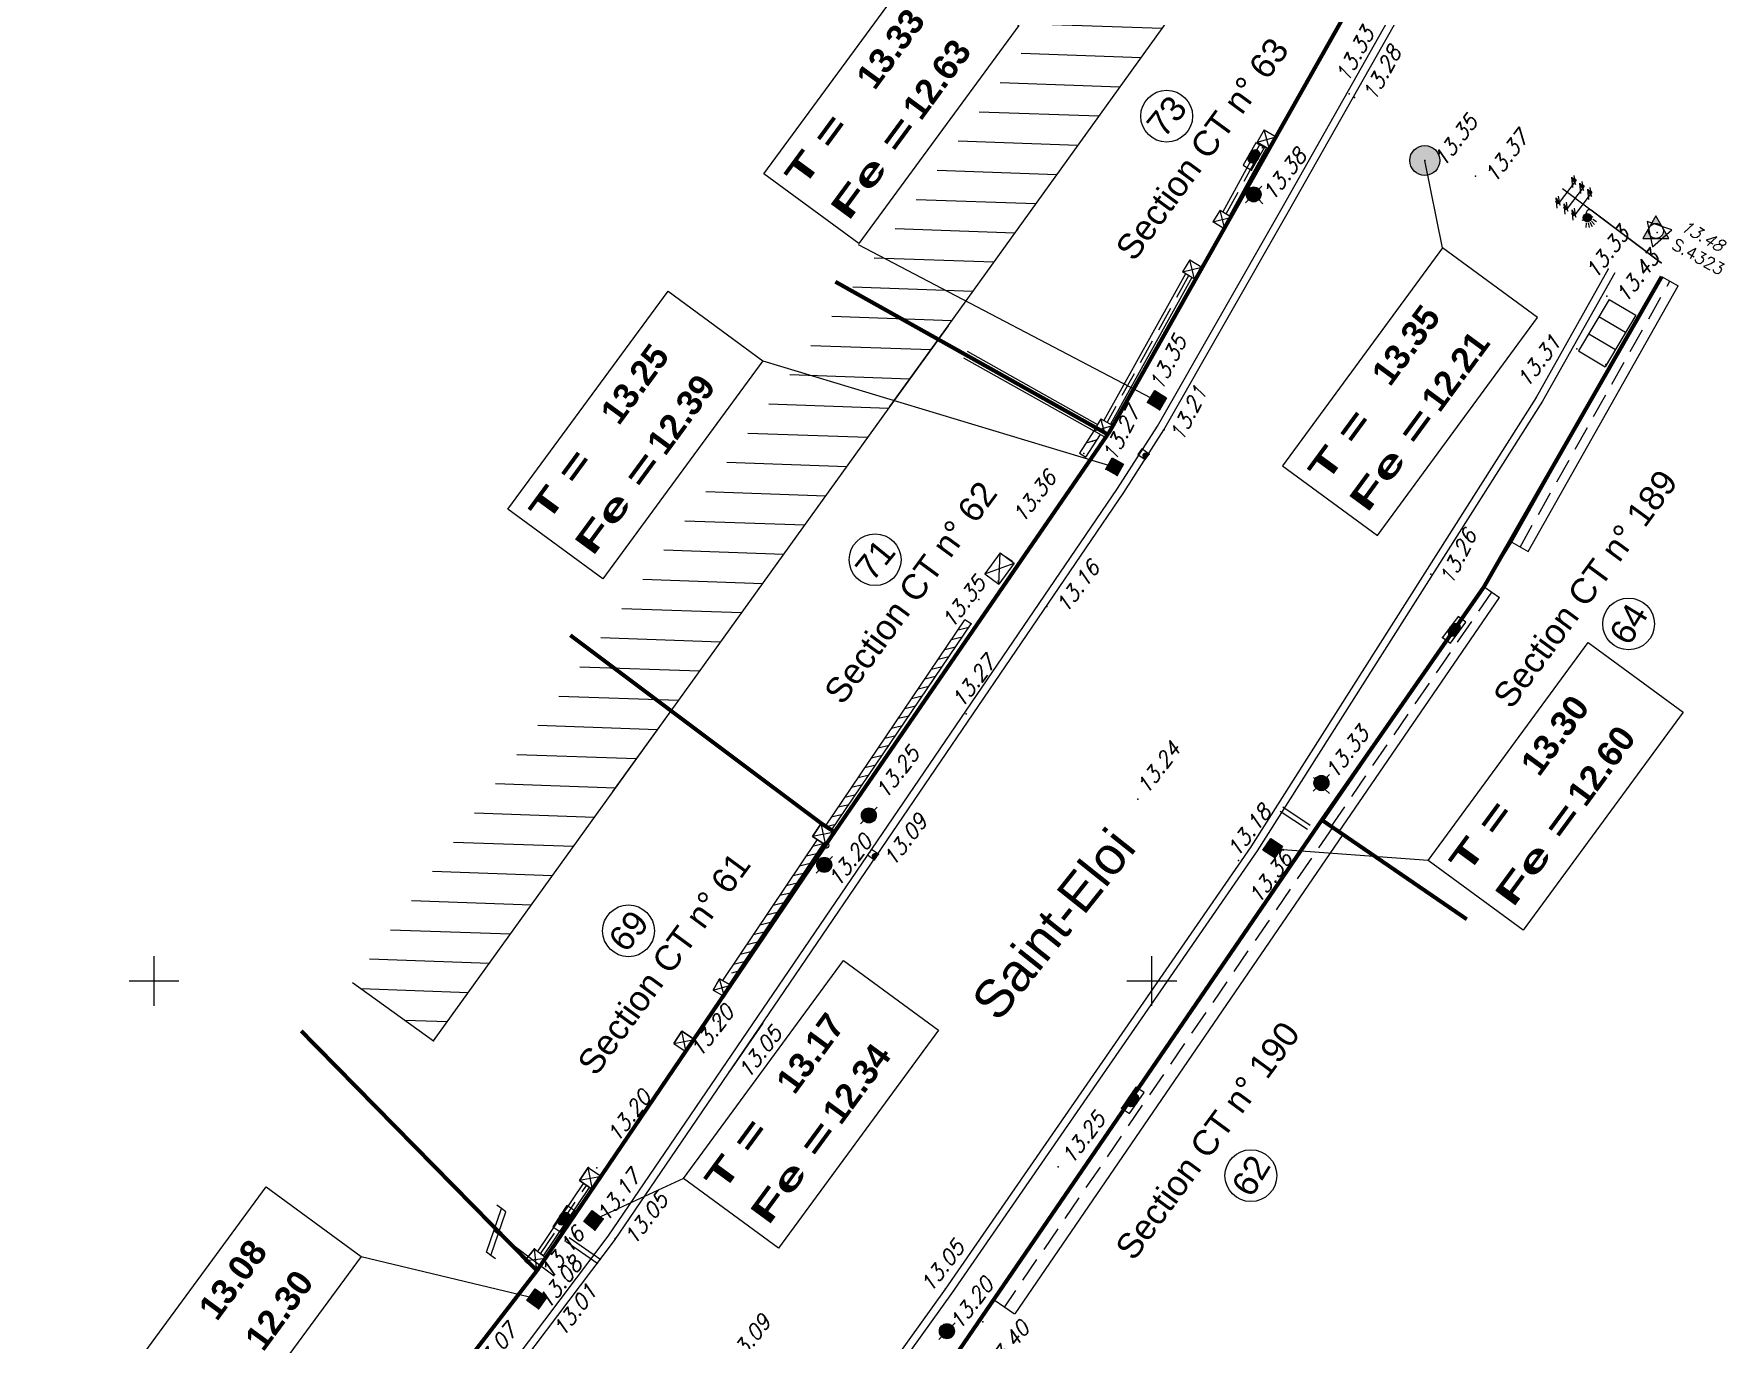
# Model space of a CAD drawing. Header units: metres. Extents: x 1380671 to 1381006, y 5226540 to 5226904.
# Drawn here: x 1380917.59 to 1380951.51, y 5226852.8 to 5226878.98 of the extents above; entities that cross this region are included whole.
import ezdxf
from ezdxf.enums import TextEntityAlignment as Align

# ---------------------------------------------------------------- set-up
doc = ezdxf.new("R2010")
doc.units = ezdxf.units.M
doc.header["$LTSCALE"] = 2
doc.linetypes.add('INTERROMPU2', pattern=[0.375, 0.25, -0.125])
for name, color, linetype in [('ASHADE', 7, 'Continuous'), ('ASSEU_TEXRCA', 32, 'Continuous'), ('ASSEU_TEXRP', 32, 'Continuous'), ('MEP_F_CARRO', 7, 'Continuous')]:
    doc.layers.add(name, color=color, linetype=linetype)
for name, color, linetype, lineweight in [('ASSEP_P_AFFRON', 30, 'Continuous', 0), ('ASSEP_P_AV----', 30, 'Continuous', 0), ('ASSEP_P_TEXRCA', 30, 'Continuous', 0), ('ASSEP_P_TEXRP', 30, 'Continuous', 0), ('ASSEP_P_TEXRRA', 30, 'Continuous', 0), ('ASSEU_P_TEXRCA', 32, 'Continuous', 0), ('ASSEU_P_TEXRRA', 32, 'Continuous', 0), ('CAD_F_PARCELLE', 253, 'Continuous', 0), ('EAU_P_BCR', 5, 'Continuous', 0), ('ECLAI_P_SUPPE1', 6, 'Continuous', 0), ('ELEC_P_SUPEBTB', 1, 'Continuous', 0), ('FDP_F_BATI', 7, 'Continuous', 9), ('FDP_F_BATIPILI', 7, 'Continuous', 0), ('FDP_F_PARCELLE', 7, 'Continuous', 0), ('FDP_F_TBATNUM', 7, 'Continuous', 0), ('FDP_L_BATI', 7, 'Continuous', 0), ('FDP_L_MURBAHUT', 7, 'Continuous', 0), ('FDP_L_MURPLEIN', 7, 'Continuous', 0), ('FDP_P_SEUILPIE', 7, 'Continuous', 0), ('FDP_P_SEUILVEH', 7, 'Continuous', 0), ('GAZ_P_AFFREC', 2, 'Continuous', 0), ('GEOD_P_STA', 7, 'Continuous', 0), ('TEL_P_AFFREC', 3, 'Continuous', 0), ('TEL_P_SUP0', 3, 'Continuous', 0), ('TOPOALT', 7, 'Continuous', 0), ('TOPOJIS', 7, 'Continuous', 0), ('VOIE_F_TEXNOM', 252, 'Continuous', 0), ('VOIE_L_BORDURE', 252, 'Continuous', 0)]:
    doc.layers.add(name, color=color, linetype=linetype, lineweight=lineweight)
doc.layers.get('0').freeze()
doc.styles.add('ARIAL', font='arialbd.ttf')
doc.styles.add('Arial 1.0', font='arial.ttf', dxfattribs={"height": 0.2})
doc.styles.add('Romans 1.5', font='Romans.shx', dxfattribs={"height": 0.3})
doc.styles.get("Standard").update_dxf_attribs({"font": 'txt.shx'})
pattern_1 = [(193.7623968292, (0, 0), (0.0380633682657, -0.1554064992086), [])]

# ---------------------------------------------------------------- blocks, each defined once
blk = doc.blocks.new('ftc017')
h = blk.add_hatch(color=256)
h.paths.add_polyline_path([(0.13, 0.075), (0, 0.3), (-0.13, 0.075, -0.576824)])
h.paths.add_polyline_path([(-0.15, 0, -0.131353), (-0.13, 0.075), (-0.26, -0.15), (0, -0.15, -0.414265)])
h.paths.add_polyline_path([(0.26, -0.15), (0.13, 0.075, -0.131551), (0.15, 0, -0.414162), (0, -0.15)])
at = {"color": 0}
blk.add_line((0, 0), (0, 0), dxfattribs=at)
blk.add_lwpolyline([(0.26, -0.15), (0, 0.3), (-0.26, -0.15)], close=True, dxfattribs=at)
blk.add_circle((0, 0), 0.15, dxfattribs=at)
blk = doc.blocks.new('TCPOINT')
at = {"color": 0}
blk.add_point((0, 0), dxfattribs=at)
at = {"layer": 'TOPOALT', "style": 'Romans 1.5'}
blk.add_attdef('ALT', text='', height=0.3, dxfattribs=at).set_placement((0.1, -0.1), align=Align.TOP_LEFT)
blk = doc.blocks.new('point')
blk.add_point((0, 0))
blk = doc.blocks.new('ftc025')
h = blk.add_hatch(color=256)
edge = h.paths.add_edge_path()
edge.add_arc((0, 0), 0.15, 0, 360)
for q in [(-0.164, -0.168), (0.164, 0.168)]:
    blk.add_line((0, 0), q)
blk.add_circle((0, 0), 0.15)
blk.add_blockref('point', (0, 0))
blk = doc.blocks.new('ftc001')
blk.add_hatch(color=256).paths.add_polyline_path([(0, 0), (0, 1), (1, 1), (1, 0)])
at = {"color": 0}
blk.add_lwpolyline([(0, 0), (0, 1), (1, 1), (1, 0)], close=True, dxfattribs=at)
blk = doc.blocks.new('ftc038b')
h = blk.add_hatch(color=256)
edge = h.paths.add_edge_path()
edge.add_ellipse((0.5, 0.099), major_axis=(-0.281, 0), ratio=0.350534, start_angle=0, end_angle=360)
blk.add_line((0, 0), (1, 0))
at = {"linetype": 'Continuous'}
blk.add_line((0, 0), (1, 0), dxfattribs=at)
blk.add_lwpolyline([(0, 0), (1, 0), (1, 0.197), (0, 0.197)], close=True)
blk.add_ellipse((0.5, 0.099), major_axis=(-0.281, 0), ratio=0.350534)
blk = doc.blocks.new('ftc019')
at = {"color": 0}
blk.add_line((0, 1.510991), (0, 0), dxfattribs=at)
for points in [[(-0.438601, 1.254946), (-0.438601, 1.36518), (0.438601, 1.656803), (0.438601, 1.767036)], [(-0.438601, 1.144712), (-0.438601, 1.254946), (0.438601, 1.546569), (0.438601, 1.656803)]]:
    blk.add_lwpolyline(points, dxfattribs=at)
blk = doc.blocks.new('ftc016')
for p, q in [((0, 0.02), (0.48, 0.5)), ((0, 0.06), (0.44, 0.5)), ((0.01, 0.11), (0.39, 0.49)), ((0.02, 0), (0.52, 0.5)), ((0.03, 0.16), (0.34, 0.47)), ((0.05, 0), (0.55, 0.5)), ((0.05, 0.22), (0.28, 0.45)), ((0.09, 0), (0.58, 0.49)), ((0.13, 0), (0.62, 0.49)), ((0.17, 0), (0.64, 0.48)), ((0.2, 0), (0.67, 0.47)), ((0.24, 0), (0.7, 0.46)), ((0.28, 0), (0.72, 0.45)), ((0.32, 0), (0.75, 0.43)), ((0.35, 0), (0.77, 0.42)), ((0.39, 0), (0.79, 0.4)), ((0.43, 0), (0.82, 0.39)), ((0.47, 0), (0.84, 0.37)), ((0.5, 0), (0.85, 0.35)), ((0.54, 0), (0.87, 0.33)), ((0.58, 0), (0.89, 0.31)), ((0.61, 0), (0.91, 0.29)), ((0.65, 0), (0.92, 0.27)), ((0.69, 0), (0.94, 0.25)), ((0.73, 0), (0.95, 0.22)), ((0.76, 0), (0.96, 0.2)), ((0.8, 0), (0.97, 0.17)), ((0.84, 0), (0.98, 0.14)), ((0.88, 0), (0.99, 0.11)), ((0.91, 0), (0.99, 0.08)), ((0.95, 0), (1, 0.05)), ((0.99, 0), (1, 0.01))]:
    blk.add_line(p, q)
blk.add_lwpolyline([(0, 0), (1, 0), (1, 1), (0, 1)], close=True)
blk.add_arc((0.5, 0), 0.5, 0, 180)
blk = doc.blocks.new('ftc009')
at = {"color": 0}
for p, q in [((0, 1), (1, 1)), ((0, 0), (1, 1)), ((1, 1), (0, 1)), ((0, 1), (1, 0)), ((1, 0), (0, 0)), ((1, 1), (1, 0)), ((1, 0), (1, 1))]:
    blk.add_line(p, q, dxfattribs=at)
blk.add_line((0, 1), (0, 0))
blk = doc.blocks.new('ftc041')
for color, points in [(30, [(-0.11, 1.665), (-0.245, 1.76, 0.106841), (-0.252, 1.726, 0.662962)]), (256, [(-0.245, 1.76), (-0.11, 1.665, 0.202673), (-0.085, 1.726, 0.806944)])]:
    blk.add_hatch(color=color).paths.add_polyline_path(points)
blk.add_line((-0.27, 1.778), (-0.08, 1.645))
at = {"color": 0}
blk.add_lwpolyline([(0, 0), (0, 1.755)], dxfattribs=at)
at = {"color": 30}
for points in [[(-0.269, 1.682), (-0.344, 1.63)], [(-0.243, 1.651), (-0.304, 1.578)], [(-0.209, 1.63), (-0.251, 1.543)], [(-0.174, 1.619), (-0.191, 1.526)], [(-0.128, 1.62), (-0.119, 1.531)]]:
    blk.add_lwpolyline(points, dxfattribs=at)
at = {"color": 0}
blk.add_circle((-0.168, 1.726), 0.0839, dxfattribs=at)
blk.add_arc((-0.068, 1.743), 0.0691, 9.9206, 135.2883)
blk.add_blockref('point', (0, 0))
blk = doc.blocks.new('ftc027')
for points in [[(-0.298, 2.417), (-0.251, 2.417), (-0.251, 2.361), (-0.298, 2.361)], [(0.298, 2.417), (0.251, 2.417), (0.251, 2.361), (0.298, 2.361)], [(-0.298, 2.217), (-0.251, 2.217), (-0.251, 2.161), (-0.298, 2.161)], [(0.298, 2.217), (0.251, 2.217), (0.251, 2.161), (0.298, 2.161)], [(-0.298, 2.017), (-0.251, 2.017), (-0.251, 1.961), (-0.298, 1.961)], [(0.298, 2.017), (0.251, 2.017), (0.251, 1.961), (0.298, 1.961)]]:
    blk.add_hatch(color=256).paths.add_polyline_path(points)
at = {"color": 0}
for p, q in [((0.298, 2.361), (-0.298, 2.361)), ((0.298, 2.161), (-0.298, 2.161)), ((0.298, 1.961), (-0.298, 1.961))]:
    blk.add_line(p, q, dxfattribs=at)
at = {"flags": 128}
for points in [[(-0.378, 2.324), (-0.224, 2.463), (-0.296, 2.315), (-0.171, 2.445), (-0.171, 2.445)], [(0.14, 2.324), (0.295, 2.463), (0.223, 2.315), (0.348, 2.445), (0.348, 2.445)], [(-0.378, 2.124), (-0.224, 2.263), (-0.296, 2.115), (-0.171, 2.245), (-0.171, 2.245)], [(-0.378, 1.924), (-0.224, 2.063), (-0.296, 1.915), (-0.171, 2.045), (-0.171, 2.045)], [(0.14, 2.124), (0.295, 2.263), (0.223, 2.115), (0.348, 2.245), (0.348, 2.245)], [(0.14, 1.924), (0.295, 2.063), (0.223, 1.915), (0.348, 2.045), (0.348, 2.045)]]:
    blk.add_lwpolyline(points, dxfattribs=at)
for points in [[(-0.298, 2.417), (-0.251, 2.417), (-0.251, 2.361), (-0.298, 2.361)], [(0.298, 2.417), (0.251, 2.417), (0.251, 2.361), (0.298, 2.361)], [(-0.298, 2.217), (-0.251, 2.217), (-0.251, 2.161), (-0.298, 2.161)], [(0.298, 2.217), (0.251, 2.217), (0.251, 2.161), (0.298, 2.161)], [(-0.298, 2.017), (-0.251, 2.017), (-0.251, 1.961), (-0.298, 1.961)], [(0.298, 2.017), (0.251, 2.017), (0.251, 1.961), (0.298, 1.961)]]:
    blk.add_lwpolyline(points, close=True)
at = {"color": 0}
blk.add_lwpolyline([(0, 2.475), (0, 0)], dxfattribs=at)
blk.add_blockref('point', (0, 0))
blk = doc.blocks.new('t003')
at = {"color": 0}
blk.add_line((0, 0), (0, 0), dxfattribs=at)
blk.add_lwpolyline([(0.259834, -0.149954), (-0.000053, 0.3), (-0.259781, -0.150046)], close=True, dxfattribs=at)
blk = doc.blocks.new('a001')
at = {"color": 0}
for points in [[(0.160355, 0.160355), (0.070711, 0.070711)], [(-0.070711, -0.070711), (-0.160355, -0.160355)]]:
    blk.add_lwpolyline(points, dxfattribs=at)
blk.add_circle((0, 0), 0.1, dxfattribs=at)
blk = doc.blocks.new('cb003')
at = {"color": 0, "linetype": 'Continuous'}
for p, q in [((0, 0), (0, 1)), ((1, 1), (0, 1)), ((0.333, 0), (0.333, 1)), ((0.666, 0), (0.666, 1)), ((1, 0), (1, 1)), ((1, 0), (0, 0))]:
    blk.add_line(p, q, dxfattribs=at)
blk = doc.blocks.new('ftc002')
h = blk.add_hatch(color=256)
edge = h.paths.add_edge_path()
edge.add_arc((0, 0), 0.3, 0, 360)
at = {"color": 0}
blk.add_line((0, 0), (0, 0), dxfattribs=at)
blk.add_circle((0, 0), 0.3, dxfattribs=at)
blk.add_blockref('point', (0, 0))

msp = doc.modelspace()

# ---------------------------------------------------------------- hatches: boundary and pattern name
at = {"layer": 'ASHADE'}
h = msp.add_hatch(dxfattribs=at)
h.set_pattern_fill('_U', color=256, scale=0.6, angle=98.7834, style=0, pattern_type=0)
h.set_pattern_definition([(98.783356364, (0, 0), (-0.59296366802, -0.09161925785), [])])
h.paths.add_polyline_path([(1380925.629, 5226858.767), (1380930.45, 5226865.351)])
at = {"layer": 'FDP_F_BATI'}
h = msp.add_hatch(dxfattribs=at)
h.set_pattern_fill('_U', color=256, scale=0.6, angle=-2.0042, style=0, pattern_type=0)
h.set_pattern_definition([(357.995834542, (0, 0), (0.02098329197, 0.59963297229), [])])
h.paths.add_polyline_path([(1380941.991, 5226881.578), (1380940.368, 5226882.747), (1380923.981, 5226859.971), (1380925.605, 5226858.802), (1380930.364, 5226865.418), (1380935.915, 5226873.135)])
at = {"layer": 'FDP_L_BATI'}
h = msp.add_hatch(dxfattribs=at)
h.set_pattern_fill('_U', color=256, scale=0.6, angle=99.2592, style=0, pattern_type=0)
h.set_pattern_definition([(99.259162638, (0, 0), (-0.592182388966, -0.09654024134), [])])
h.paths.add_polyline_path([(1380934.771, 5226871.477), (1380935.939, 5226873.1), (1380942.015, 5226881.543)])
h = msp.add_hatch(dxfattribs=at)
h.set_pattern_fill('_U', color=256, scale=0.6, angle=99.2702, style=0, pattern_type=0)
h.set_pattern_definition([(99.270221778, (0, 0), (-0.59216374389, -0.09665454164), [])])
h.paths.add_polyline_path([(1380929.196, 5226863.795), (1380930.364, 5226865.418), (1380935.915, 5226873.135), (1380934.747, 5226871.512)])
at = {"layer": 'FDP_L_MURBAHUT', "linetype": 'INTERROMPU2'}
h = msp.add_hatch(dxfattribs=at)
h.set_pattern_fill('_USER', color=256, scale=0.16, angle=193.7624, style=0, pattern_type=0)
h.set_pattern_definition(pattern_1)
h.paths.add_polyline_path([(1380933.597, 5226863.044), (1380936.376, 5226867.157), (1380936.252, 5226867.241), (1380933.457, 5226863.105), (1380933.583, 5226863.023)])
at = {"layer": 'FDP_L_MURPLEIN'}
h = msp.add_hatch(dxfattribs=at)
h.set_pattern_fill('ANSI31', color=256, scale=0.08, angle=360, style=0)
h.set_pattern_definition([(17.18705, (1381078.68085, 5226815.98127), (-0.075055, 0.24265768), [])])
edge = h.paths.add_edge_path()
edge.add_line((1380938.841, 5226871.026), (1380938.551, 5226870.583))
edge.add_line((1380938.551, 5226870.583), (1380938.677, 5226870.501))
edge.add_line((1380938.677, 5226870.501), (1380938.972, 5226870.953))
h = msp.add_hatch(dxfattribs=at)
h.set_pattern_fill('_USER', color=256, scale=0.16, angle=193.7624, style=0, pattern_type=0)
h.set_pattern_definition(pattern_1)
edge = h.paths.add_edge_path()
edge.add_line((1380933.415, 5226862.753), (1380933.29, 5226862.835))
edge.add_line((1380933.29, 5226862.835), (1380931.503, 5226860.17))
edge.add_arc((1380931.528, 5226859.967), 0.204, 51.6305, 97.1124, ccw=False)
edge.add_line((1380931.655, 5226860.127), (1380933.415, 5226862.753))

# ---------------------------------------------------------------- linework, layer by layer
at = {"layer": 'ASSEP_P_TEXRCA', "flags": 128}
msp.add_lwpolyline([(1380945.827, 5226874.695), (1380945.472, 5226876.447)], dxfattribs=at)
msp.add_lwpolyline([(1380947.729, 5226873.298), (1380945.827, 5226874.695), (1380942.62, 5226870.326), (1380944.522, 5226868.93)], close=True, dxfattribs=at)
at = {"layer": 'ASSEU_P_TEXRCA', "flags": 128}
for points in [[(1380934.114, 5226874.765), (1380940.118, 5226871.614)], [(1380932.205, 5226872.43), (1380939.288, 5226870.293)], [(1380945.541, 5226862.416), (1380942.445, 5226862.642)], [(1380930.615, 5226856.043), (1380928.791, 5226855.196)], [(1380924.149, 5226854.475), (1380927.667, 5226853.637)]]:
    msp.add_lwpolyline(points, dxfattribs=at)
at = {"layer": 'ASSEU_TEXRCA', "color": 32, "flags": 128}
for points in [[(1380937.333, 5226879.149), (1380934.125, 5226874.78), (1380932.223, 5226876.177), (1380935.43, 5226880.546)], [(1380932.205, 5226872.43), (1380928.997, 5226868.061), (1380927.095, 5226869.458), (1380930.303, 5226873.827)], [(1380950.651, 5226865.389), (1380947.443, 5226861.02), (1380945.541, 5226862.416), (1380948.749, 5226866.785)], [(1380935.725, 5226859.015), (1380932.517, 5226854.646), (1380930.615, 5226856.043), (1380933.823, 5226860.412)], [(1380924.149, 5226854.475), (1380920.941, 5226850.107), (1380919.039, 5226851.503), (1380922.247, 5226855.872)]]:
    msp.add_lwpolyline(points, close=True, dxfattribs=at)
at = {"layer": 'CAD_F_PARCELLE', "const_width": 0.08, "flags": 128}
for points in [[(1380933.639, 5226862.986), (1380939.154, 5226871.011), (1380944.372, 5226880.256), (1380940.011, 5226882.927), (1380944.372, 5226880.257)], [(1380950.22, 5226874.118), (1380946.66, 5226867.903), (1380943.408, 5226863.227), (1380936.055, 5226852.478), (1380927.526, 5226841.461), (1380919.686, 5226831.567), (1380912.229, 5226822.325), (1380910.504, 5226820.265), (1380917.658, 5226815.173)], [(1380939.117, 5226870.957), (1380933.657, 5226874.016)], [(1380933.373, 5226863.16), (1380928.344, 5226866.93)], [(1380933.373, 5226863.16), (1380933.639, 5226862.986)], [(1380946.314, 5226861.237), (1380943.408, 5226863.227)], [(1380927.675, 5226854.193), (1380933.639, 5226862.986)], [(1380915.537, 5226838.51), (1380926.045, 5226852.082), (1380927.675, 5226854.193), (1380922.951, 5226858.998)]]:
    msp.add_lwpolyline(points, dxfattribs=at)
at = {"layer": 'CAD_F_PARCELLE'}
msp.add_circle((1380933.465, 5226862.72), 0.06, dxfattribs=at)
at = {"layer": 'FDP_F_TBATNUM'}
for centre in [(1380940.298, 5226877.335), (1380934.454, 5226868.444), (1380949.557, 5226867.157), (1380929.511, 5226861.005), (1380941.986, 5226856.098)]:
    msp.add_circle(centre, 0.519, dxfattribs=at)
at = {"layer": 'FDP_L_BATI', "flags": 128}
for points in [[(1380934.747, 5226871.512), (1380935.915, 5226873.135), (1380941.991, 5226881.578)], [(1380929.196, 5226863.795), (1380930.364, 5226865.418), (1380935.915, 5226873.135), (1380934.747, 5226871.512)], [(1380925.605, 5226858.802), (1380930.364, 5226865.418)], [(1380923.981, 5226859.971), (1380925.605, 5226858.802)]]:
    msp.add_lwpolyline(points, dxfattribs=at)
at = {"layer": 'FDP_L_MURBAHUT'}
for p, q in [((1380942.252, 5226877.058), (1380942.114, 5226876.815)), ((1380942.252, 5226877.058), (1380942.496, 5226876.92)), ((1380942.357, 5226876.676), (1380942.252, 5226877.058)), ((1380942.114, 5226876.815), (1380942.496, 5226876.92)), ((1380942.357, 5226876.676), (1380942.114, 5226876.815)), ((1380942.496, 5226876.92), (1380942.357, 5226876.676)), ((1380941.368, 5226875.453), (1380941.223, 5226875.214)), ((1380941.368, 5226875.453), (1380941.607, 5226875.308)), ((1380941.462, 5226875.069), (1380941.368, 5226875.453)), ((1380941.223, 5226875.214), (1380941.607, 5226875.308)), ((1380941.462, 5226875.069), (1380941.223, 5226875.214)), ((1380941.607, 5226875.308), (1380941.462, 5226875.069)), ((1380940.762, 5226874.454), (1380940.616, 5226874.214)), ((1380940.762, 5226874.454), (1380941.001, 5226874.309)), ((1380940.856, 5226874.069), (1380940.762, 5226874.454)), ((1380940.616, 5226874.214), (1380941.001, 5226874.309)), ((1380940.856, 5226874.069), (1380940.616, 5226874.214)), ((1380941.001, 5226874.309), (1380940.856, 5226874.069)), ((1380938.978, 5226871.27), (1380938.841, 5226871.026)), ((1380938.841, 5226871.026), (1380939.222, 5226871.133)), ((1380939.086, 5226870.889), (1380938.841, 5226871.026)), ((1380938.978, 5226871.27), (1380939.222, 5226871.133)), ((1380939.086, 5226870.889), (1380938.978, 5226871.27)), ((1380939.222, 5226871.133), (1380939.086, 5226870.889)), ((1380936.84, 5226853.612), (1380937.251, 5226853.328))]:
    msp.add_line(p, q, dxfattribs=at)
at = {"layer": 'FDP_L_MURBAHUT', "flags": 128}
for points in [[(1380941.425, 5226875.411), (1380942.174, 5226876.778)], [(1380941.556, 5226875.339), (1380942.305, 5226876.706)], [(1380940.673, 5226874.173), (1380939.039, 5226871.236)], [(1380940.805, 5226874.1), (1380939.17, 5226871.163)], [(1380947.216, 5226868.793), (1380950.22, 5226874.118)], [(1380950.22, 5226874.118), (1380950.551, 5226873.931)], [(1380947.547, 5226868.606), (1380950.551, 5226873.931)], [(1380936.224, 5226872.492), (1380938.841, 5226871.026)], [(1380936.297, 5226872.623), (1380938.915, 5226871.157)], [(1380947.216, 5226868.793), (1380947.547, 5226868.606)], [(1380943.429, 5226863.188), (1380946.66, 5226867.903)], [(1380946.66, 5226867.903), (1380946.973, 5226867.688)], [(1380943.742, 5226862.974), (1380946.973, 5226867.688)], [(1380943.416, 5226863.221), (1380936.84, 5226853.612)], [(1380943.429, 5226863.188), (1380943.742, 5226862.974)], [(1380943.829, 5226862.938), (1380937.252, 5226853.329)], [(1380927.685, 5226854.574), (1380928.606, 5226855.943)]]:
    msp.add_lwpolyline(points, dxfattribs=at)
at = {"layer": 'FDP_L_MURBAHUT', "linetype": 'INTERROMPU2', "flags": 128}
for points in [[(1380941.49, 5226875.375), (1380942.239, 5226876.742)], [(1380940.739, 5226874.137), (1380939.105, 5226871.199)], [(1380947.381, 5226868.699), (1380950.385, 5226874.025)], [(1380936.261, 5226872.557), (1380938.878, 5226871.091)], [(1380943.586, 5226863.081), (1380946.816, 5226867.796)], [(1380943.623, 5226863.079), (1380937.046, 5226853.471)], [(1380927.747, 5226854.532), (1380928.668, 5226855.902)]]:
    msp.add_lwpolyline(points, dxfattribs=at)
at = {"layer": 'FDP_L_MURPLEIN'}
for p, q in [((1380937.193, 5226868.416), (1380937.069, 5226868.501)), ((1380936.376, 5226867.157), (1380936.252, 5226867.241)), ((1380943.416, 5226863.221), (1380943.828, 5226862.937)), ((1380927.81, 5226854.49), (1380927.743, 5226854.535))]:
    msp.add_line(p, q, dxfattribs=at)
at = {"layer": 'FDP_L_MURPLEIN', "flags": 128}
for points in [[(1380938.841, 5226871.026), (1380938.551, 5226870.583), (1380938.677, 5226870.501), (1380938.972, 5226870.953)], [(1380936.961, 5226868.584), (1380936.652, 5226868.162)], [(1380936.934, 5226867.955), (1380936.961, 5226868.584)], [(1380936.961, 5226868.584), (1380937.244, 5226868.378)], [(1380936.652, 5226868.162), (1380937.244, 5226868.378)], [(1380937.244, 5226868.378), (1380936.934, 5226867.955)], [(1380936.652, 5226868.162), (1380936.934, 5226867.955)], [(1380933.457, 5226863.105), (1380936.252, 5226867.241)], [(1380933.583, 5226863.023), (1380936.376, 5226867.157)], [(1380933.29, 5226862.835), (1380931.395, 5226860.009)], [(1380933.29, 5226862.835), (1380933.415, 5226862.753)], [(1380933.415, 5226862.753), (1380931.526, 5226859.935)], [(1380931.395, 5226860.009), (1380931.526, 5226859.935)], [(1380927.81, 5226854.49), (1380928.73, 5226855.86)], [(1380928.527, 5226855.998), (1380928.79, 5226855.819)]]:
    msp.add_lwpolyline(points, dxfattribs=at)
at = {"layer": 'FDP_P_SEUILPIE', "flags": 128}
for points in [[(1380941.001, 5226874.309), (1380941.462, 5226875.069)], [(1380946.66, 5226867.903), (1380947.216, 5226868.793)]]:
    msp.add_lwpolyline(points, dxfattribs=at)
at = {"layer": 'FDP_P_SEUILVEH', "flags": 128}
msp.add_lwpolyline([(1380942.496, 5226876.92), (1380943.726, 5226879.084)], dxfattribs=at)
at = {"layer": 'MEP_F_CARRO'}
for p, q in [((1380920, 5226859.5), (1380920, 5226860.5)), ((1380940, 5226859.5), (1380940, 5226860.5)), ((1380919.5, 5226860), (1380920.5, 5226860)), ((1380939.5, 5226860), (1380940.5, 5226860))]:
    msp.add_line(p, q, dxfattribs=at)
at = {"layer": 'VOIE_L_BORDURE', "flags": 128}
for points in [[(1380874.785, 5226785.581), (1380881.504, 5226794.004), (1380891.313, 5226806.369), (1380897.069, 5226813.701), (1380898.62, 5226815.72), (1380900.057, 5226817.56), (1380907.781, 5226827.46), (1380916.747, 5226838.922), (1380916.747, 5226838.922), (1380917.557, 5226839.937), (1380925.91, 5226850.652), (1380929.106, 5226854.886), (1380932.517, 5226859.893), (1380939.312, 5226869.874), (1380940.115, 5226871.123), (1380942.613, 5226875.5), (1380945.075, 5226879.857)], [(1380881.621, 5226793.911), (1380881.621, 5226793.911), (1380891.431, 5226806.276), (1380897.188, 5226813.609), (1380898.738, 5226815.629), (1380900.175, 5226817.467), (1380907.9, 5226827.368), (1380916.865, 5226838.83), (1380916.865, 5226838.83), (1380917.675, 5226839.845), (1380926.029, 5226850.561), (1380929.228, 5226854.799), (1380932.641, 5226859.808), (1380939.437, 5226869.791), (1380940.243, 5226871.045), (1380940.243, 5226871.045), (1380940.243, 5226871.045), (1380942.743, 5226875.426), (1380945.206, 5226879.783)], [(1380949.283, 5226874.193), (1380947.831, 5226871.619), (1380942.109, 5226862.606), (1380935.984, 5226853.736), (1380933.538, 5226850.331), (1380929.81, 5226845.375), (1380926.558, 5226841.19), (1380923.554, 5226837.398), (1380911.558, 5226822.523)], [(1380949.151, 5226874.265), (1380947.703, 5226871.697), (1380941.983, 5226862.689), (1380935.861, 5226853.823), (1380933.417, 5226850.42), (1380929.691, 5226845.466), (1380926.44, 5226841.283), (1380924.611, 5226838.946), (1380924.611, 5226838.946)], [(1380943.119, 5226863.034), (1380942.572, 5226863.398)], [(1380943.174, 5226863.117), (1380942.627, 5226863.481)], [(1380928.264, 5226854.776), (1380928.898, 5226854.338)], [(1380928.321, 5226854.858), (1380928.955, 5226854.42)]]:
    msp.add_lwpolyline(points, dxfattribs=at)
at = {"layer": 'VOIE_L_BORDURE'}
msp.add_polyline3d([(1380932.205, 5226859.153, 13.073), (1380931.529, 5226858.176, 13.053)], dxfattribs=at)

# ---------------------------------------------------------------- block references
at = {"layer": 'ASSEP_P_AFFRON', "rotation": 359.5558508231284}
msp.add_blockref('ftc002', (1380945.472, 5226876.447), dxfattribs=at)
at = {"layer": 'ASSEP_P_AV----'}
for p, xscale, yscale, rotation in [((1380939.867, 5226870.45), 0.1377635472385734, 0.1777283478141138, 54.26757883095321), ((1380934.44, 5226862.429), 0.1359897669221739, 0.16844008039635, 54.30862912822512)]:
    msp.add_blockref('ftc016', p, dxfattribs=dict(at, xscale=xscale, yscale=yscale, rotation=rotation))
at = {"layer": 'ASSEU_TEXRCA'}
for p, xscale, yscale, rotation in [((1380939.914, 5226871.594), 0.2793413821095943, 0.2793413821095943, 329.0106352964659), ((1380939.078, 5226870.26), 0.2602303153835815, 0.2602303153835815, 330.2027125415531), ((1380942.229, 5226862.62), 0.2811091133915564, 0.2811091133915564, 326.5924687350282), ((1380928.837, 5226855.008), 0.2801961238179963, 0.2801961238179963, 53.21713110531347), ((1380927.706, 5226853.427), 0.2888467951320932, 0.2888467951320932, 54.44788742562761)]:
    msp.add_blockref('ftc001', p, dxfattribs=dict(at, xscale=xscale, yscale=yscale, rotation=rotation))
at = {"layer": 'EAU_P_BCR'}
for p in [(1380942.042, 5226875.767), (1380943.401, 5226863.97), (1380934.328, 5226863.319), (1380933.434, 5226862.328), (1380935.892, 5226852.98)]:
    msp.add_blockref('ftc025', p, dxfattribs=at)
at = {"layer": 'EAU_P_BCR', "yscale": -0.9999999999999998, "rotation": 3.07560532595e-05}
for p in [(1380942.066, 5226875.741), (1380943.401, 5226863.918)]:
    msp.add_blockref('a001', p, dxfattribs=at)
at = {"layer": 'ECLAI_P_SUPPE1', "rotation": 52.95555}
msp.add_blockref('ftc041', (1380950.209, 5226874.395), dxfattribs=at)
at = {"layer": 'ELEC_P_SUPEBTB', "rotation": 52.95555}
msp.add_blockref('ftc027', (1380950.209, 5226874.395), dxfattribs=at)
at = {"layer": 'FDP_F_BATIPILI'}
for p, xscale, yscale, rotation in [((1380933.639, 5226862.986), 0.3174049852874104, 0.3174049852874104, 146.8233593453627), ((1380931.434, 5226859.688), 0.2592295081803835, 0.2592295081803835, 60.36880699242191), ((1380930.666, 5226858.581), 0.2979158091382171, 0.2979158091382171, 56.47987568537157), ((1380928.969, 5226856.083), 0.3184475600877776, 0.3184475600877776, 145.8689492826858), ((1380927.871, 5226854.438), 0.3132350330096966, 0.3132350330096966, 141.4364902386597)]:
    msp.add_blockref('ftc009', p, dxfattribs=dict(at, xscale=xscale, yscale=yscale, rotation=rotation))
at = {"layer": 'GAZ_P_AFFREC'}
for p, xscale, rotation in [((1380942.001, 5226876.252), 0.5216708848614254, 60.2696951577967), ((1380946.138, 5226867.308), 0.5222886484495319, 233.8378697083952), ((1380939.682, 5226857.874), 0.5105333762113973, 235.499222206368), ((1380928.157, 5226854.967), 0.511184522335079, 56.83707544137383)]:
    msp.add_blockref('ftc038b', p, dxfattribs=dict(at, xscale=xscale, rotation=rotation))
at = {"layer": 'GEOD_P_STA', "rotation": 41.19652343083945}
msp.add_blockref('t003', (1380950.13, 5226875, 18.61), dxfattribs=at)
at = {"layer": 'GEOD_P_STA'}
msp.add_blockref('ftc017', (1380950.106, 5226875.035), dxfattribs=at)
ref = msp.add_blockref('TCPOINT', (1380950.13, 5226875), dxfattribs=dict(at, rotation=330.9573262010001))
ref.add_attrib('MAT', 'S.4323', (1380950.403, 5226874.687), dxfattribs={"height": 0.24, "rotation": 330.9573})
ref.add_attrib('ALT', '13.48', (1380950.573, 5226875.06), dxfattribs={"layer": 'TOPOALT', "height": 0.24, "rotation": 330.9573, "oblique": 18})
at = {"layer": 'TEL_P_AFFREC', "xscale": 1.201886327002761, "yscale": -0.6190459223083805, "rotation": 59.45522855992586}
msp.add_blockref('cb003', (1380948.556, 5226872.628), dxfattribs=at)
at = {"layer": 'TEL_P_SUP0', "rotation": 52.95555}
msp.add_blockref('ftc019', (1380928.02, 5226854.09), dxfattribs=at)
at = {"layer": 'TOPOJIS'}
ref = msp.add_blockref('TCPOINT', (1380943.953, 5226877.783), dxfattribs=at)
ref.add_attrib('ALT', '13.33', dxfattribs={"layer": 'TOPOALT', "height": 0.3, "rotation": 61.5845, "style": 'Romans 1.5', "oblique": 18}).set_placement((1380943.657, 5226878.123), align=Align.TOP_LEFT)
ref = msp.add_blockref('TCPOINT', (1380944.063, 5226877.706), dxfattribs=at)
ref.add_attrib('ALT', '13.28', dxfattribs={"layer": 'TOPOALT', "height": 0.3, "rotation": 61.5845, "style": 'Romans 1.5', "oblique": 18}).set_placement((1380944.198, 5226877.746), align=Align.TOP_LEFT)
ref = msp.add_blockref('TCPOINT', (1380945.472, 5226876.447), dxfattribs=at)
ref.add_attrib('ALT', '13.35', dxfattribs={"layer": 'TOPOALT', "height": 0.3, "rotation": 52.8578, "style": 'Romans 1.5', "oblique": 18}).set_placement((1380945.612, 5226876.467), align=Align.TOP_LEFT)
ref = msp.add_blockref('TCPOINT', (1380946.491, 5226876.13), dxfattribs=at)
ref.add_attrib('ALT', '13.37', dxfattribs={"layer": 'TOPOALT', "height": 0.3, "rotation": 52.8578, "style": 'Romans 1.5', "oblique": 18}).set_placement((1380946.631, 5226876.15), align=Align.TOP_LEFT)
ref = msp.add_blockref('TCPOINT', (1380942.042, 5226875.767), dxfattribs=at)
ref.add_attrib('ALT', '13.38', dxfattribs={"layer": 'TOPOALT', "height": 0.3, "rotation": 52.8578, "style": 'Romans 1.5', "oblique": 18}).set_placement((1380942.182, 5226875.786), align=Align.TOP_LEFT)
for p in [(1380942.259, 5226876.705), (1380942.001, 5226876.252), (1380935.915, 5226873.135), (1380948.523, 5226872.671), (1380949.37, 5226872.658), (1380949.102, 5226872.358), (1380940.153, 5226871.45), (1380938.814, 5226870.822), (1380938.637, 5226870.573), (1380939.731, 5226870.566), (1380939.947, 5226870.562), (1380939.304, 5226870.131), (1380937.193, 5226868.416), (1380936.921, 5226868.016), (1380936.921, 5226868.015), (1380936.376, 5226867.157), (1380945.83, 5226866.886), (1380930.364, 5226865.418), (1380930.426, 5226865.386), (1380933.373, 5226863.16), (1380933.639, 5226862.986), (1380934.345, 5226862.584), (1380934.52, 5226862.539), (1380942.463, 5226862.466), (1380931.562, 5226859.914), (1380931.434, 5226859.688), (1380925.605, 5226858.802), (1380930.831, 5226858.829), (1380930.666, 5226858.581), (1380939.393, 5226857.453), (1380928.706, 5226856.261), (1380928.969, 5226856.083), (1380928.437, 5226855.395), (1380928.51, 5226855.531), (1380929.005, 5226855.233), (1380927.626, 5226854.633), (1380927.81, 5226854.49), (1380927.871, 5226854.438), (1380927.874, 5226853.662)]:
    msp.add_blockref('TCPOINT', p, dxfattribs=at)
ref = msp.add_blockref('TCPOINT', (1380949.151, 5226874.265), dxfattribs=at)
ref.add_attrib('ALT', '13.33', dxfattribs={"layer": 'TOPOALT', "height": 0.3, "rotation": 52.8578, "style": 'Romans 1.5', "oblique": 18}).set_placement((1380948.655, 5226874.225), align=Align.TOP_LEFT)
ref = msp.add_blockref('TCPOINT', (1380949.12, 5226873.725), dxfattribs=at)
ref.add_attrib('ALT', '13.43', dxfattribs={"layer": 'TOPOALT', "height": 0.3, "rotation": 52.8578, "style": 'Romans 1.5', "oblique": 18}).set_placement((1380949.26, 5226873.744), align=Align.TOP_LEFT)
ref = msp.add_blockref('TCPOINT', (1380939.914, 5226871.594), dxfattribs=at)
ref.add_attrib('ALT', '13.35', dxfattribs={"layer": 'TOPOALT', "height": 0.3, "rotation": 63.4209, "style": 'Romans 1.5', "oblique": 18}).set_placement((1380939.924, 5226871.933), align=Align.TOP_LEFT)
ref = msp.add_blockref('TCPOINT', (1380947.703, 5226871.697), dxfattribs=at)
ref.add_attrib('ALT', '13.31', dxfattribs={"layer": 'TOPOALT', "height": 0.3, "rotation": 52.8578, "style": 'Romans 1.5', "oblique": 18}).set_placement((1380947.282, 5226872.046), align=Align.TOP_LEFT)
ref = msp.add_blockref('TCPOINT', (1380940.247, 5226871.045), dxfattribs=at)
ref.add_attrib('ALT', '13.21', dxfattribs={"layer": 'TOPOALT', "height": 0.3, "rotation": 63.4209, "style": 'Romans 1.5', "oblique": 18}).set_placement((1380940.336, 5226870.916), align=Align.TOP_LEFT)
ref = msp.add_blockref('TCPOINT', (1380939.078, 5226870.26), dxfattribs=at)
ref.add_attrib('ALT', '13.27', dxfattribs={"layer": 'TOPOALT', "height": 0.3, "rotation": 63.4209, "style": 'Romans 1.5', "oblique": 18}).set_placement((1380938.986, 5226870.511), align=Align.TOP_LEFT)
ref = msp.add_blockref('TCPOINT', (1380937.712, 5226869.631), dxfattribs=at)
ref.add_attrib('ALT', '13.36', dxfattribs={"layer": 'TOPOALT', "height": 0.3, "rotation": 52.8578, "style": 'Romans 1.5', "oblique": 18}).set_placement((1380937.168, 5226869.331), align=Align.TOP_LEFT)
ref = msp.add_blockref('TCPOINT', (1380945.593, 5226868.153), dxfattribs=at)
ref.add_attrib('ALT', '13.26', dxfattribs={"layer": 'TOPOALT', "height": 0.3, "rotation": 63.4209, "style": 'Romans 1.5', "oblique": 18}).set_placement((1380945.737, 5226868.04), align=Align.TOP_LEFT)
ref = msp.add_blockref('TCPOINT', (1380937.898, 5226867.507), dxfattribs=at)
ref.add_attrib('ALT', '13.16', dxfattribs={"layer": 'TOPOALT', "height": 0.3, "rotation": 52.8578, "style": 'Romans 1.5', "oblique": 18}).set_placement((1380938.038, 5226867.526), align=Align.TOP_LEFT)
ref = msp.add_blockref('TCPOINT', (1380936.531, 5226867.644), dxfattribs=at)
ref.add_attrib('ALT', '13.35', dxfattribs={"layer": 'TOPOALT', "height": 0.3, "rotation": 52.8578, "style": 'Romans 1.5', "oblique": 18}).set_placement((1380935.752, 5226867.219), align=Align.TOP_LEFT)
ref = msp.add_blockref('TCPOINT', (1380936.281, 5226865.357), dxfattribs=at)
ref.add_attrib('ALT', '13.27', dxfattribs={"layer": 'TOPOALT', "height": 0.3, "rotation": 52.8578, "style": 'Romans 1.5', "oblique": 18}).set_placement((1380935.95, 5226865.623), align=Align.TOP_LEFT)
ref = msp.add_blockref('TCPOINT', (1380943.401, 5226863.97), dxfattribs=at)
ref.add_attrib('ALT', '13.33', dxfattribs={"layer": 'TOPOALT', "height": 0.3, "rotation": 52.8578, "style": 'Romans 1.5', "oblique": 18}).set_placement((1380943.436, 5226864.203), align=Align.TOP_LEFT)
ref = msp.add_blockref('TCPOINT', (1380934.328, 5226863.319), dxfattribs=at)
ref.add_attrib('ALT', '13.25', dxfattribs={"layer": 'TOPOALT', "height": 0.3, "rotation": 52.8578, "style": 'Romans 1.5', "oblique": 18}).set_placement((1380934.425, 5226863.803), align=Align.TOP_LEFT)
ref = msp.add_blockref('TCPOINT', (1380939.719, 5226863.643), dxfattribs=at)
ref.add_attrib('ALT', '13.24', dxfattribs={"layer": 'TOPOALT', "height": 0.3, "rotation": 52.8578, "style": 'Romans 1.5', "oblique": 18}).set_placement((1380939.657, 5226863.894), align=Align.TOP_LEFT)
ref = msp.add_blockref('TCPOINT', (1380941.738, 5226862.417), dxfattribs=at)
ref.add_attrib('ALT', '13.18', dxfattribs={"layer": 'TOPOALT', "height": 0.3, "rotation": 52.8578, "style": 'Romans 1.5', "oblique": 18}).set_placement((1380941.474, 5226862.635), align=Align.TOP_LEFT)
ref = msp.add_blockref('TCPOINT', (1380934.44, 5226862.429), dxfattribs=at)
ref.add_attrib('ALT', '13.09', dxfattribs={"layer": 'TOPOALT', "height": 0.3, "rotation": 52.8578, "style": 'Romans 1.5', "oblique": 18}).set_placement((1380934.581, 5226862.448), align=Align.TOP_LEFT)
ref = msp.add_blockref('TCPOINT', (1380933.434, 5226862.328), dxfattribs=at)
ref.add_attrib('ALT', '13.20', dxfattribs={"layer": 'TOPOALT', "height": 0.3, "rotation": 52.8578, "style": 'Romans 1.5', "oblique": 18}).set_placement((1380933.476, 5226862.038), align=Align.TOP_LEFT)
ref = msp.add_blockref('TCPOINT', (1380942.475, 5226861.996), dxfattribs=at)
ref.add_attrib('ALT', '13.36', dxfattribs={"layer": 'TOPOALT', "height": 0.3, "rotation": 52.8578, "style": 'Romans 1.5', "oblique": 18}).set_placement((1380941.899, 5226861.7), align=Align.TOP_LEFT)
ref = msp.add_blockref('TCPOINT', (1380931.31, 5226859.188), dxfattribs=at)
ref.add_attrib('ALT', '13.20', dxfattribs={"layer": 'TOPOALT', "height": 0.3, "rotation": 52.8578, "style": 'Romans 1.5', "oblique": 18}).set_placement((1380930.706, 5226858.621), align=Align.TOP_LEFT)
ref = msp.add_blockref('TCPOINT', (1380931.529, 5226858.176), dxfattribs=at)
ref.add_attrib('ALT', '13.05', dxfattribs={"layer": 'TOPOALT', "height": 0.3, "rotation": 52.8578, "style": 'Romans 1.5', "oblique": 18}).set_placement((1380931.669, 5226858.195), align=Align.TOP_LEFT)
ref = msp.add_blockref('TCPOINT', (1380928.878, 5226856.256), dxfattribs=at)
ref.add_attrib('ALT', '13.20', dxfattribs={"layer": 'TOPOALT', "height": 0.3, "rotation": 52.8578, "style": 'Romans 1.5', "oblique": 18}).set_placement((1380929.045, 5226856.915), align=Align.TOP_LEFT)
ref = msp.add_blockref('TCPOINT', (1380938.122, 5226856.272), dxfattribs=at)
ref.add_attrib('ALT', '13.25', dxfattribs={"layer": 'TOPOALT', "height": 0.3, "rotation": 52.8578, "style": 'Romans 1.5', "oblique": 18}).set_placement((1380938.151, 5226856.476), align=Align.TOP_LEFT)
ref = msp.add_blockref('TCPOINT', (1380928.837, 5226855.008), dxfattribs=at)
ref.add_attrib('ALT', '13.17', dxfattribs={"layer": 'TOPOALT', "height": 0.3, "rotation": 52.8578, "style": 'Romans 1.5', "oblique": 18}).set_placement((1380928.831, 5226855.318), align=Align.TOP_LEFT)
ref = msp.add_blockref('TCPOINT', (1380929.246, 5226854.839), dxfattribs=at)
ref.add_attrib('ALT', '13.05', dxfattribs={"layer": 'TOPOALT', "height": 0.3, "rotation": 52.8578, "style": 'Romans 1.5', "oblique": 18}).set_placement((1380929.386, 5226854.858), align=Align.TOP_LEFT)
ref = msp.add_blockref('TCPOINT', (1380927.965, 5226854.528), dxfattribs=at)
ref.add_attrib('ALT', '13.16', dxfattribs={"layer": 'TOPOALT', "height": 0.3, "rotation": 52.8578, "style": 'Romans 1.5', "oblique": 18}).set_placement((1380927.71, 5226854.174), align=Align.TOP_LEFT)
ref = msp.add_blockref('TCPOINT', (1380935.861, 5226853.823), dxfattribs=at)
ref.add_attrib('ALT', '13.05', dxfattribs={"layer": 'TOPOALT', "height": 0.3, "rotation": 52.8578, "style": 'Romans 1.5', "oblique": 18}).set_placement((1380935.327, 5226853.908), align=Align.TOP_LEFT)
ref = msp.add_blockref('TCPOINT', (1380927.706, 5226853.427), dxfattribs=at)
ref.add_attrib('ALT', '13.08', dxfattribs={"layer": 'TOPOALT', "height": 0.3, "rotation": 52.8578, "style": 'Romans 1.5', "oblique": 18}).set_placement((1380927.665, 5226853.573), align=Align.TOP_LEFT)
ref = msp.add_blockref('TCPOINT', (1380935.892, 5226852.98), dxfattribs=at)
ref.add_attrib('ALT', '13.20', dxfattribs={"layer": 'TOPOALT', "height": 0.3, "rotation": 52.8578, "style": 'Romans 1.5', "oblique": 18}).set_placement((1380935.909, 5226853.161), align=Align.TOP_LEFT)
ref = msp.add_blockref('TCPOINT', (1380928.488, 5226853.739), dxfattribs=at)
ref.add_attrib('ALT', '13.01', dxfattribs={"layer": 'TOPOALT', "height": 0.3, "rotation": 52.8578, "style": 'Romans 1.5', "oblique": 18}).set_placement((1380927.958, 5226853.02), align=Align.TOP_LEFT)
ref = msp.add_blockref('TCPOINT', (1380931.303, 5226852.393), dxfattribs=at)
ref.add_attrib('ALT', '13.09', dxfattribs={"layer": 'TOPOALT', "height": 0.3, "rotation": 52.8578, "style": 'Romans 1.5', "oblique": 18}).set_placement((1380931.443, 5226852.413), align=Align.TOP_LEFT)
ref = msp.add_blockref('TCPOINT', (1380927.062, 5226852.475), dxfattribs=at)
ref.add_attrib('ALT', '13.07', dxfattribs={"layer": 'TOPOALT', "height": 0.3, "rotation": 52.8578, "style": 'Romans 1.5', "oblique": 18}).set_placement((1380926.355, 5226852.232), align=Align.TOP_LEFT)
ref = msp.add_blockref('TCPOINT', (1380936.615, 5226853.167), dxfattribs=at)
ref.add_attrib('ALT', '13.40', dxfattribs={"layer": 'TOPOALT', "height": 0.3, "rotation": 52.8578, "style": 'Romans 1.5', "oblique": 18}).set_placement((1380936.631, 5226852.288), align=Align.TOP_LEFT)

# ---------------------------------------------------------------- texts
at = {"layer": 'ASSEP_P_TEXRP', "style": 'ARIAL'}
msp.add_text(' 12.21', height=0.5, rotation=53.7142, dxfattribs=at).set_placement((1380945.655, 5226871.217, -6.97))
at = {"layer": 'ASSEP_P_TEXRP', "style": 'ARIAL', "width": 1.651217}
msp.add_text('Fe =', height=0.5, rotation=53.7142, dxfattribs=at).set_placement((1380944.319, 5226869.363), (1380945.704, 5226871.25), align=Align.FIT)
at = {"layer": 'ASSEP_P_TEXRRA', "style": 'ARIAL'}
msp.add_text('13.35', height=0.5, rotation=53.7142, dxfattribs=at).set_placement((1380945.81, 5226873.304), align=Align.RIGHT)
at = {"layer": 'ASSEP_P_TEXRRA', "style": 'ARIAL', "width": 1.516535}
msp.add_text('T =', height=0.5, rotation=53.7142, dxfattribs=at).set_placement((1380943.502, 5226869.963), (1380944.426, 5226871.221), align=Align.FIT)
at = {"layer": 'ASSEU_P_TEXRRA', "style": 'ARIAL'}
for s, p in [('13.33', (1380935.48, 5226879.244)), ('13.25', (1380930.352, 5226872.525)), ('13.30', (1380948.798, 5226865.484)), ('13.17', (1380933.872, 5226859.11)), ('13.08', (1380922.296, 5226854.571))]:
    msp.add_text(s, height=0.5, rotation=53.7142, dxfattribs=at).set_placement(p, align=Align.RIGHT)
at = {"layer": 'ASSEU_P_TEXRRA', "style": 'ARIAL', "width": 1.516535}
for p, p2 in [((1380933.012, 5226875.883), (1380933.935, 5226877.14)), ((1380927.884, 5226869.164), (1380928.807, 5226870.421)), ((1380946.33, 5226862.122), (1380947.253, 5226863.38)), ((1380931.404, 5226855.749), (1380932.327, 5226857.007))]:
    msp.add_text('T =', height=0.5, rotation=53.7142, dxfattribs=at).set_placement(p, p2, align=Align.FIT)
at = {"layer": 'ASSEU_TEXRP', "style": 'ARIAL'}
for s, p in [(' 12.63', (1380935.258, 5226877.068, -6.97)), (' 12.39', (1380930.131, 5226870.348, -6.97)), (' 12.60', (1380948.577, 5226863.307, -6.97)), (' 12.34', (1380933.651, 5226856.934, -6.97)), (' 12.30', (1380922.075, 5226852.394, -6.97))]:
    msp.add_text(s, height=0.5, rotation=53.7142, dxfattribs=at).set_placement(p)
at = {"layer": 'ASSEU_TEXRP', "style": 'ARIAL', "width": 1.651217}
for p, p2 in [((1380933.923, 5226875.214), (1380935.308, 5226877.1)), ((1380928.795, 5226868.495), (1380930.18, 5226870.381)), ((1380947.241, 5226861.454), (1380948.626, 5226863.34)), ((1380932.315, 5226855.08), (1380933.7, 5226856.967))]:
    msp.add_text('Fe =', height=0.5, rotation=53.7142, dxfattribs=at).set_placement(p, p2, align=Align.FIT)
at = {"layer": 'FDP_F_PARCELLE', "style": 'Arial 1.0'}
for s, p in [('Section CT n° 63', (1380941.209, 5226876.531)), ('Section CT n° 62', (1380935.365, 5226867.641)), ('Section CT n° 189', (1380948.889, 5226867.714)), ('Section CT n° 61', (1380930.421, 5226860.201)), ('Section CT n° 190', (1380941.318, 5226856.655))]:
    msp.add_text(s, height=0.5, rotation=53.7142, dxfattribs=at).set_placement(p, align=Align.CENTER)
at = {"layer": 'FDP_F_TBATNUM', "style": 'Arial 1.0'}
for s, rotation, p in [('73', 50.9417, (1380940.298, 5226877.335)), ('71', 50.9417, (1380934.454, 5226868.444)), ('64', 58.7525, (1380949.557, 5226867.157)), ('69', 50.9417, (1380929.511, 5226861.005)), ('62', 58.7525, (1380941.986, 5226856.098))]:
    msp.add_text(s, height=0.5, rotation=rotation, dxfattribs=at).set_placement(p, align=Align.MIDDLE_CENTER)
at = {"layer": 'VOIE_F_TEXNOM', "style": 'Arial 1.0'}
msp.add_text('Rue                                      Basse                                          de                                              Saint-Eloi', height=0.75, rotation=51.4433, dxfattribs=at).set_placement((1380924.73, 5226844.455), align=Align.MIDDLE_CENTER)

doc.saveas('drawing.dxf')
